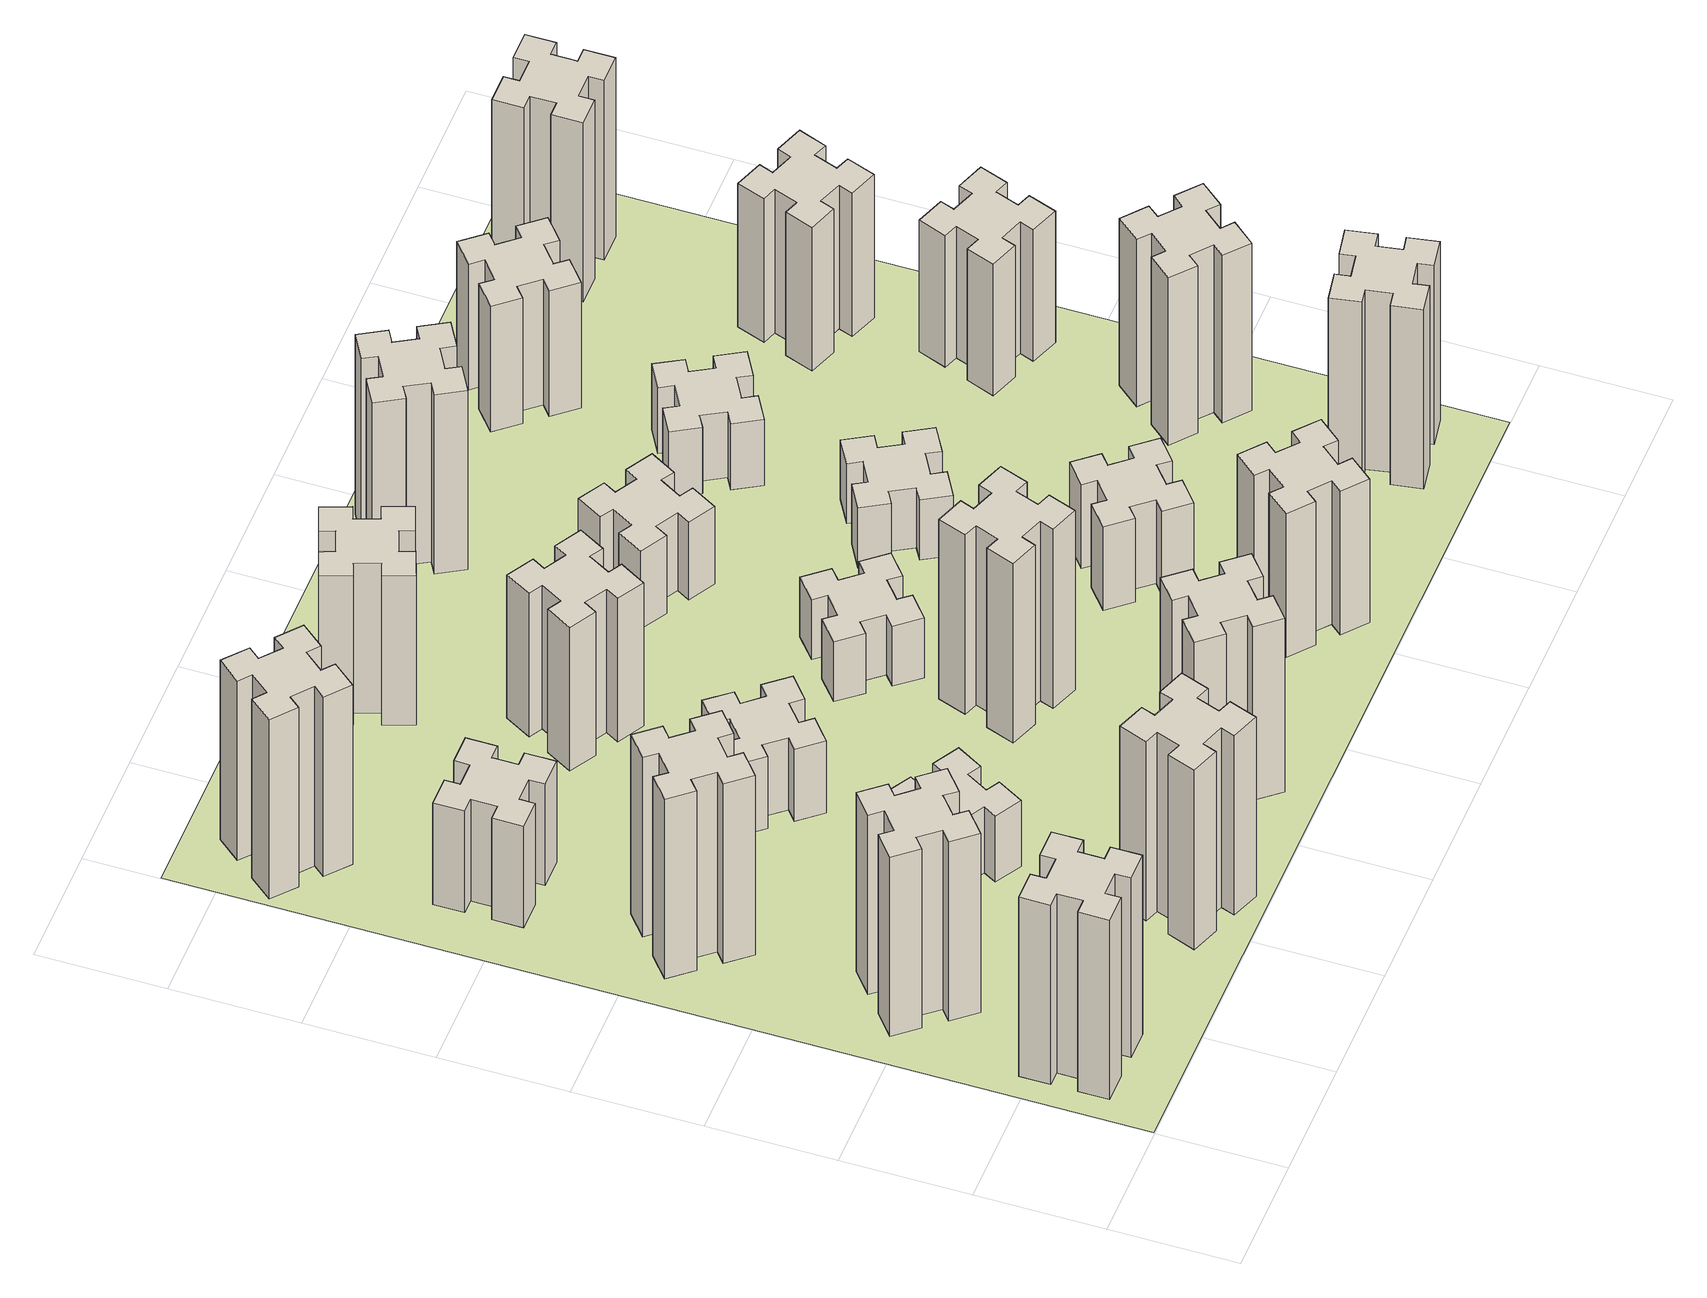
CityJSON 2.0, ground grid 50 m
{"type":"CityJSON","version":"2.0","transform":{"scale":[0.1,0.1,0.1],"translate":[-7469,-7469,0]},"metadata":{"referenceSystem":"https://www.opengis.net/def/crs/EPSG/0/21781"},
"CityObjects":{
"building1":{"type":"Building","attributes":{"class":"1000","function":"1000","usage":"1000","yearOfConstruction":2016,"roofType":"1000","measuredHeight":90,"storeysAboveGround":30,"storeysBelowGround":0},"geometry":[{"type":"Solid","lod":"1","boundaries":[[[[0,1,2,3,4,5,6,7,8,9,10,11,12,13,14,15,16,17,18,19]],[[17,16,20,21]],[[16,15,22,20]],[[15,14,23,22]],[[14,13,24,23]],[[13,12,25,24]],[[12,11,26,25]],[[11,10,27,26]],[[10,9,28,27]],[[9,8,29,28]],[[8,7,30,29]],[[7,6,31,30]],[[6,5,32,31]],[[5,4,33,32]],[[4,3,34,33]],[[3,2,35,34]],[[2,1,36,35]],[[1,0,37,36]],[[0,19,38,37]],[[19,18,39,38]],[[18,17,21,39]],[[24,25,26,27,28,29,30,31,32,33,34,35,36,37,38,39,21,20,22,23]]]]}]},
"building2":{"type":"Building","attributes":{"class":"1000","function":"1000","usage":"1000","yearOfConstruction":2016,"roofType":"1000","measuredHeight":90,"storeysAboveGround":30,"storeysBelowGround":0},"geometry":[{"type":"Solid","lod":"1","boundaries":[[[[40,41,42,43,44,45,46,47,48,49,50,51,52,53,54,55,56,57,58,59]],[[57,56,60,61]],[[56,55,62,60]],[[55,54,63,62]],[[54,53,64,63]],[[53,52,65,64]],[[52,51,66,65]],[[51,50,67,66]],[[50,49,68,67]],[[49,48,69,68]],[[48,47,70,69]],[[47,46,71,70]],[[46,45,72,71]],[[45,44,73,72]],[[44,43,74,73]],[[43,42,75,74]],[[42,41,76,75]],[[41,40,77,76]],[[40,59,78,77]],[[59,58,79,78]],[[58,57,61,79]],[[64,65,66,67,68,69,70,71,72,73,74,75,76,77,78,79,61,60,62,63]]]]}]},
"building3":{"type":"Building","attributes":{"class":"1000","function":"1000","usage":"1000","yearOfConstruction":2016,"roofType":"1000","measuredHeight":90,"storeysAboveGround":30,"storeysBelowGround":0},"geometry":[{"type":"Solid","lod":"1","boundaries":[[[[80,81,82,83,84,85,86,87,88,89,90,91,92,93,94,95,96,97,98,99]],[[97,96,100,101]],[[96,95,102,100]],[[95,94,103,102]],[[94,93,104,103]],[[93,92,105,104]],[[92,91,106,105]],[[91,90,107,106]],[[90,89,108,107]],[[89,88,109,108]],[[88,87,110,109]],[[87,86,111,110]],[[86,85,112,111]],[[85,84,113,112]],[[84,83,114,113]],[[83,82,115,114]],[[82,81,116,115]],[[81,80,117,116]],[[80,99,118,117]],[[99,98,119,118]],[[98,97,101,119]],[[104,105,106,107,108,109,110,111,112,113,114,115,116,117,118,119,101,100,102,103]]]]}]},
"building4":{"type":"Building","attributes":{"class":"1000","function":"1000","usage":"1000","yearOfConstruction":2016,"roofType":"1000","measuredHeight":51,"storeysAboveGround":30,"storeysBelowGround":0},"geometry":[{"type":"Solid","lod":"1","boundaries":[[[[120,121,122,123,124,125,126,127,128,129,130,131,132,133,134,135,136,137,138,139]],[[137,136,140,141]],[[136,135,142,140]],[[135,134,143,142]],[[134,133,144,143]],[[133,132,145,144]],[[132,131,146,145]],[[131,130,147,146]],[[130,129,148,147]],[[129,128,149,148]],[[128,127,150,149]],[[127,126,151,150]],[[126,125,152,151]],[[125,124,153,152]],[[124,123,154,153]],[[123,122,155,154]],[[122,121,156,155]],[[121,120,157,156]],[[120,139,158,157]],[[139,138,159,158]],[[138,137,141,159]],[[144,145,146,147,148,149,150,151,152,153,154,155,156,157,158,159,141,140,142,143]]]]}]},
"building5":{"type":"Building","attributes":{"class":"1000","function":"1000","usage":"1000","yearOfConstruction":2016,"roofType":"1000","measuredHeight":90,"storeysAboveGround":30,"storeysBelowGround":0},"geometry":[{"type":"Solid","lod":"1","boundaries":[[[[160,161,162,163,164,165,166,167,168,169,170,171,172,173,174,175,176,177,178,179]],[[177,176,180,181]],[[176,175,182,180]],[[175,174,183,182]],[[174,173,184,183]],[[173,172,185,184]],[[172,171,186,185]],[[171,170,187,186]],[[170,169,188,187]],[[169,168,189,188]],[[168,167,190,189]],[[167,166,191,190]],[[166,165,192,191]],[[165,164,193,192]],[[164,163,194,193]],[[163,162,195,194]],[[162,161,196,195]],[[161,160,197,196]],[[160,179,198,197]],[[179,178,199,198]],[[178,177,181,199]],[[184,185,186,187,188,189,190,191,192,193,194,195,196,197,198,199,181,180,182,183]]]]}]},
"building6":{"type":"Building","attributes":{"class":"1000","function":"1000","usage":"1000","yearOfConstruction":2016,"roofType":"1000","measuredHeight":90,"storeysAboveGround":30,"storeysBelowGround":0},"geometry":[{"type":"Solid","lod":"1","boundaries":[[[[200,201,202,203,204,205,206,207,208,209,210,211,212,213,214,215,216,217,218,219]],[[217,216,220,221]],[[216,215,222,220]],[[215,214,223,222]],[[214,213,224,223]],[[213,212,225,224]],[[212,211,226,225]],[[211,210,227,226]],[[210,209,228,227]],[[209,208,229,228]],[[208,207,230,229]],[[207,206,231,230]],[[206,205,232,231]],[[205,204,233,232]],[[204,203,234,233]],[[203,202,235,234]],[[202,201,236,235]],[[201,200,237,236]],[[200,219,238,237]],[[219,218,239,238]],[[218,217,221,239]],[[224,225,226,227,228,229,230,231,232,233,234,235,236,237,238,239,221,220,222,223]]]]}]},
"building7":{"type":"Building","attributes":{"class":"1000","function":"1000","usage":"1000","yearOfConstruction":2016,"roofType":"1000","measuredHeight":33,"storeysAboveGround":30,"storeysBelowGround":0},"geometry":[{"type":"Solid","lod":"1","boundaries":[[[[240,241,242,243,244,245,246,247,248,249,250,251,252,253,254,255,256,257,258,259]],[[257,256,260,261]],[[256,255,262,260]],[[255,254,263,262]],[[254,253,264,263]],[[253,252,265,264]],[[252,251,266,265]],[[251,250,267,266]],[[250,249,268,267]],[[249,248,269,268]],[[248,247,270,269]],[[247,246,271,270]],[[246,245,272,271]],[[245,244,273,272]],[[244,243,274,273]],[[243,242,275,274]],[[242,241,276,275]],[[241,240,277,276]],[[240,259,278,277]],[[259,258,279,278]],[[258,257,261,279]],[[264,265,266,267,268,269,270,271,272,273,274,275,276,277,278,279,261,260,262,263]]]]}]},
"building8":{"type":"Building","attributes":{"class":"1000","function":"1000","usage":"1000","yearOfConstruction":2016,"roofType":"1000","measuredHeight":36,"storeysAboveGround":30,"storeysBelowGround":0},"geometry":[{"type":"Solid","lod":"1","boundaries":[[[[280,281,282,283,284,285,286,287,288,289,290,291,292,293,294,295,296,297,298,299]],[[297,296,300,301]],[[296,295,302,300]],[[295,294,303,302]],[[294,293,304,303]],[[293,292,305,304]],[[292,291,306,305]],[[291,290,307,306]],[[290,289,308,307]],[[289,288,309,308]],[[288,287,310,309]],[[287,286,311,310]],[[286,285,312,311]],[[285,284,313,312]],[[284,283,314,313]],[[283,282,315,314]],[[282,281,316,315]],[[281,280,317,316]],[[280,299,318,317]],[[299,298,319,318]],[[298,297,301,319]],[[304,305,306,307,308,309,310,311,312,313,314,315,316,317,318,319,301,300,302,303]]]]}]},
"building9":{"type":"Building","attributes":{"class":"1000","function":"1000","usage":"1000","yearOfConstruction":2016,"roofType":"1000","measuredHeight":87,"storeysAboveGround":30,"storeysBelowGround":0},"geometry":[{"type":"Solid","lod":"1","boundaries":[[[[320,321,322,323,324,325,326,327,328,329,330,331,332,333,334,335,336,337,338,339]],[[337,336,340,341]],[[336,335,342,340]],[[335,334,343,342]],[[334,333,344,343]],[[333,332,345,344]],[[332,331,346,345]],[[331,330,347,346]],[[330,329,348,347]],[[329,328,349,348]],[[328,327,350,349]],[[327,326,351,350]],[[326,325,352,351]],[[325,324,353,352]],[[324,323,354,353]],[[323,322,355,354]],[[322,321,356,355]],[[321,320,357,356]],[[320,339,358,357]],[[339,338,359,358]],[[338,337,341,359]],[[344,345,346,347,348,349,350,351,352,353,354,355,356,357,358,359,341,340,342,343]]]]}]},
"building10":{"type":"Building","attributes":{"class":"1000","function":"1000","usage":"1000","yearOfConstruction":2016,"roofType":"1000","measuredHeight":72,"storeysAboveGround":30,"storeysBelowGround":0},"geometry":[{"type":"Solid","lod":"1","boundaries":[[[[360,361,362,363,364,365,366,367,368,369,370,371,372,373,374,375,376,377,378,379]],[[377,376,380,381]],[[376,375,382,380]],[[375,374,383,382]],[[374,373,384,383]],[[373,372,385,384]],[[372,371,386,385]],[[371,370,387,386]],[[370,369,388,387]],[[369,368,389,388]],[[368,367,390,389]],[[367,366,391,390]],[[366,365,392,391]],[[365,364,393,392]],[[364,363,394,393]],[[363,362,395,394]],[[362,361,396,395]],[[361,360,397,396]],[[360,379,398,397]],[[379,378,399,398]],[[378,377,381,399]],[[384,385,386,387,388,389,390,391,392,393,394,395,396,397,398,399,381,380,382,383]]]]}]},
"building11":{"type":"Building","attributes":{"class":"1000","function":"1000","usage":"1000","yearOfConstruction":2016,"roofType":"1000","measuredHeight":75,"storeysAboveGround":30,"storeysBelowGround":0},"geometry":[{"type":"Solid","lod":"1","boundaries":[[[[400,401,402,403,404,405,406,407,408,409,410,411,412,413,414,415,416,417,418,419]],[[417,416,420,421]],[[416,415,422,420]],[[415,414,423,422]],[[414,413,424,423]],[[413,412,425,424]],[[412,411,426,425]],[[411,410,427,426]],[[410,409,428,427]],[[409,408,429,428]],[[408,407,430,429]],[[407,406,431,430]],[[406,405,432,431]],[[405,404,433,432]],[[404,403,434,433]],[[403,402,435,434]],[[402,401,436,435]],[[401,400,437,436]],[[400,419,438,437]],[[419,418,439,438]],[[418,417,421,439]],[[424,425,426,427,428,429,430,431,432,433,434,435,436,437,438,439,421,420,422,423]]]]}]},
"building12":{"type":"Building","attributes":{"class":"1000","function":"1000","usage":"1000","yearOfConstruction":2016,"roofType":"1000","measuredHeight":90,"storeysAboveGround":30,"storeysBelowGround":0},"geometry":[{"type":"Solid","lod":"1","boundaries":[[[[440,441,442,443,444,445,446,447,448,449,450,451,452,453,454,455,456,457,458,459]],[[457,456,460,461]],[[456,455,462,460]],[[455,454,463,462]],[[454,453,464,463]],[[453,452,465,464]],[[452,451,466,465]],[[451,450,467,466]],[[450,449,468,467]],[[449,448,469,468]],[[448,447,470,469]],[[447,446,471,470]],[[446,445,472,471]],[[445,444,473,472]],[[444,443,474,473]],[[443,442,475,474]],[[442,441,476,475]],[[441,440,477,476]],[[440,459,478,477]],[[459,458,479,478]],[[458,457,461,479]],[[464,465,466,467,468,469,470,471,472,473,474,475,476,477,478,479,461,460,462,463]]]]}]},
"building13":{"type":"Building","attributes":{"class":"1000","function":"1000","usage":"1000","yearOfConstruction":2016,"roofType":"1000","measuredHeight":30,"storeysAboveGround":30,"storeysBelowGround":0},"geometry":[{"type":"Solid","lod":"1","boundaries":[[[[480,481,482,483,484,485,486,487,488,489,490,491,492,493,494,495,496,497,498,499]],[[497,496,500,501]],[[496,495,502,500]],[[495,494,503,502]],[[494,493,504,503]],[[493,492,505,504]],[[492,491,506,505]],[[491,490,507,506]],[[490,489,508,507]],[[489,488,509,508]],[[488,487,510,509]],[[487,486,511,510]],[[486,485,512,511]],[[485,484,513,512]],[[484,483,514,513]],[[483,482,515,514]],[[482,481,516,515]],[[481,480,517,516]],[[480,499,518,517]],[[499,498,519,518]],[[498,497,501,519]],[[504,505,506,507,508,509,510,511,512,513,514,515,516,517,518,519,501,500,502,503]]]]}]},
"building14":{"type":"Building","attributes":{"class":"1000","function":"1000","usage":"1000","yearOfConstruction":2016,"roofType":"1000","measuredHeight":72,"storeysAboveGround":30,"storeysBelowGround":0},"geometry":[{"type":"Solid","lod":"1","boundaries":[[[[520,521,522,523,524,525,526,527,528,529,530,531,532,533,534,535,536,537,538,539]],[[537,536,540,541]],[[536,535,542,540]],[[535,534,543,542]],[[534,533,544,543]],[[533,532,545,544]],[[532,531,546,545]],[[531,530,547,546]],[[530,529,548,547]],[[529,528,549,548]],[[528,527,550,549]],[[527,526,551,550]],[[526,525,552,551]],[[525,524,553,552]],[[524,523,554,553]],[[523,522,555,554]],[[522,521,556,555]],[[521,520,557,556]],[[520,539,558,557]],[[539,538,559,558]],[[538,537,541,559]],[[544,545,546,547,548,549,550,551,552,553,554,555,556,557,558,559,541,540,542,543]]]]}]},
"building15":{"type":"Building","attributes":{"class":"1000","function":"1000","usage":"1000","yearOfConstruction":2016,"roofType":"1000","measuredHeight":39,"storeysAboveGround":30,"storeysBelowGround":0},"geometry":[{"type":"Solid","lod":"1","boundaries":[[[[560,561,562,563,564,565,566,567,568,569,570,571,572,573,574,575,576,577,578,579]],[[577,576,580,581]],[[576,575,582,580]],[[575,574,583,582]],[[574,573,584,583]],[[573,572,585,584]],[[572,571,586,585]],[[571,570,587,586]],[[570,569,588,587]],[[569,568,589,588]],[[568,567,590,589]],[[567,566,591,590]],[[566,565,592,591]],[[565,564,593,592]],[[564,563,594,593]],[[563,562,595,594]],[[562,561,596,595]],[[561,560,597,596]],[[560,579,598,597]],[[579,578,599,598]],[[578,577,581,599]],[[584,585,586,587,588,589,590,591,592,593,594,595,596,597,598,599,581,580,582,583]]]]}]},
"building16":{"type":"Building","attributes":{"class":"1000","function":"1000","usage":"1000","yearOfConstruction":2016,"roofType":"1000","measuredHeight":90,"storeysAboveGround":30,"storeysBelowGround":0},"geometry":[{"type":"Solid","lod":"1","boundaries":[[[[600,601,602,603,604,605,606,607,608,609,610,611,612,613,614,615,616,617,618,619]],[[617,616,620,621]],[[616,615,622,620]],[[615,614,623,622]],[[614,613,624,623]],[[613,612,625,624]],[[612,611,626,625]],[[611,610,627,626]],[[610,609,628,627]],[[609,608,629,628]],[[608,607,630,629]],[[607,606,631,630]],[[606,605,632,631]],[[605,604,633,632]],[[604,603,634,633]],[[603,602,635,634]],[[602,601,636,635]],[[601,600,637,636]],[[600,619,638,637]],[[619,618,639,638]],[[618,617,621,639]],[[624,625,626,627,628,629,630,631,632,633,634,635,636,637,638,639,621,620,622,623]]]]}]},
"building17":{"type":"Building","attributes":{"class":"1000","function":"1000","usage":"1000","yearOfConstruction":2016,"roofType":"1000","measuredHeight":42,"storeysAboveGround":30,"storeysBelowGround":0},"geometry":[{"type":"Solid","lod":"1","boundaries":[[[[640,641,642,643,644,645,646,647,648,649,650,651,652,653,654,655,656,657,658,659]],[[657,656,660,661]],[[656,655,662,660]],[[655,654,663,662]],[[654,653,664,663]],[[653,652,665,664]],[[652,651,666,665]],[[651,650,667,666]],[[650,649,668,667]],[[649,648,669,668]],[[648,647,670,669]],[[647,646,671,670]],[[646,645,672,671]],[[645,644,673,672]],[[644,643,674,673]],[[643,642,675,674]],[[642,641,676,675]],[[641,640,677,676]],[[640,659,678,677]],[[659,658,679,678]],[[658,657,661,679]],[[664,665,666,667,668,669,670,671,672,673,674,675,676,677,678,679,661,660,662,663]]]]}]},
"building18":{"type":"Building","attributes":{"class":"1000","function":"1000","usage":"1000","yearOfConstruction":2016,"roofType":"1000","measuredHeight":30,"storeysAboveGround":30,"storeysBelowGround":0},"geometry":[{"type":"Solid","lod":"1","boundaries":[[[[680,681,682,683,684,685,686,687,688,689,690,691,692,693,694,695,696,697,698,699]],[[697,696,700,701]],[[696,695,702,700]],[[695,694,703,702]],[[694,693,704,703]],[[693,692,705,704]],[[692,691,706,705]],[[691,690,707,706]],[[690,689,708,707]],[[689,688,709,708]],[[688,687,710,709]],[[687,686,711,710]],[[686,685,712,711]],[[685,684,713,712]],[[684,683,714,713]],[[683,682,715,714]],[[682,681,716,715]],[[681,680,717,716]],[[680,699,718,717]],[[699,698,719,718]],[[698,697,701,719]],[[704,705,706,707,708,709,710,711,712,713,714,715,716,717,718,719,701,700,702,703]]]]}]},
"building19":{"type":"Building","attributes":{"class":"1000","function":"1000","usage":"1000","yearOfConstruction":2016,"roofType":"1000","measuredHeight":33,"storeysAboveGround":30,"storeysBelowGround":0},"geometry":[{"type":"Solid","lod":"1","boundaries":[[[[720,721,722,723,724,725,726,727,728,729,730,731,732,733,734,735,736,737,738,739]],[[737,736,740,741]],[[736,735,742,740]],[[735,734,743,742]],[[734,733,744,743]],[[733,732,745,744]],[[732,731,746,745]],[[731,730,747,746]],[[730,729,748,747]],[[729,728,749,748]],[[728,727,750,749]],[[727,726,751,750]],[[726,725,752,751]],[[725,724,753,752]],[[724,723,754,753]],[[723,722,755,754]],[[722,721,756,755]],[[721,720,757,756]],[[720,739,758,757]],[[739,738,759,758]],[[738,737,741,759]],[[744,745,746,747,748,749,750,751,752,753,754,755,756,757,758,759,741,740,742,743]]]]}]},
"building20":{"type":"Building","attributes":{"class":"1000","function":"1000","usage":"1000","yearOfConstruction":2016,"roofType":"1000","measuredHeight":90,"storeysAboveGround":30,"storeysBelowGround":0},"geometry":[{"type":"Solid","lod":"1","boundaries":[[[[760,761,762,763,764,765,766,767,768,769,770,771,772,773,774,775,776,777,778,779]],[[777,776,780,781]],[[776,775,782,780]],[[775,774,783,782]],[[774,773,784,783]],[[773,772,785,784]],[[772,771,786,785]],[[771,770,787,786]],[[770,769,788,787]],[[769,768,789,788]],[[768,767,790,789]],[[767,766,791,790]],[[766,765,792,791]],[[765,764,793,792]],[[764,763,794,793]],[[763,762,795,794]],[[762,761,796,795]],[[761,760,797,796]],[[760,779,798,797]],[[779,778,799,798]],[[778,777,781,799]],[[784,785,786,787,788,789,790,791,792,793,794,795,796,797,798,799,781,780,782,783]]]]}]},
"building21":{"type":"Building","attributes":{"class":"1000","function":"1000","usage":"1000","yearOfConstruction":2016,"roofType":"1000","measuredHeight":63,"storeysAboveGround":30,"storeysBelowGround":0},"geometry":[{"type":"Solid","lod":"1","boundaries":[[[[800,801,802,803,804,805,806,807,808,809,810,811,812,813,814,815,816,817,818,819]],[[817,816,820,821]],[[816,815,822,820]],[[815,814,823,822]],[[814,813,824,823]],[[813,812,825,824]],[[812,811,826,825]],[[811,810,827,826]],[[810,809,828,827]],[[809,808,829,828]],[[808,807,830,829]],[[807,806,831,830]],[[806,805,832,831]],[[805,804,833,832]],[[804,803,834,833]],[[803,802,835,834]],[[802,801,836,835]],[[801,800,837,836]],[[800,819,838,837]],[[819,818,839,838]],[[818,817,821,839]],[[824,825,826,827,828,829,830,831,832,833,834,835,836,837,838,839,821,820,822,823]]]]}]},
"building22":{"type":"Building","attributes":{"class":"1000","function":"1000","usage":"1000","yearOfConstruction":2016,"roofType":"1000","measuredHeight":84,"storeysAboveGround":30,"storeysBelowGround":0},"geometry":[{"type":"Solid","lod":"1","boundaries":[[[[840,841,842,843,844,845,846,847,848,849,850,851,852,853,854,855,856,857,858,859]],[[857,856,860,861]],[[856,855,862,860]],[[855,854,863,862]],[[854,853,864,863]],[[853,852,865,864]],[[852,851,866,865]],[[851,850,867,866]],[[850,849,868,867]],[[849,848,869,868]],[[848,847,870,869]],[[847,846,871,870]],[[846,845,872,871]],[[845,844,873,872]],[[844,843,874,873]],[[843,842,875,874]],[[842,841,876,875]],[[841,840,877,876]],[[840,859,878,877]],[[859,858,879,878]],[[858,857,861,879]],[[864,865,866,867,868,869,870,871,872,873,874,875,876,877,878,879,861,860,862,863]]]]}]},
"building23":{"type":"Building","attributes":{"class":"1000","function":"1000","usage":"1000","yearOfConstruction":2016,"roofType":"1000","measuredHeight":66,"storeysAboveGround":30,"storeysBelowGround":0},"geometry":[{"type":"Solid","lod":"1","boundaries":[[[[880,881,882,883,884,885,886,887,888,889,890,891,892,893,894,895,896,897,898,899]],[[897,896,900,901]],[[896,895,902,900]],[[895,894,903,902]],[[894,893,904,903]],[[893,892,905,904]],[[892,891,906,905]],[[891,890,907,906]],[[890,889,908,907]],[[889,888,909,908]],[[888,887,910,909]],[[887,886,911,910]],[[886,885,912,911]],[[885,884,913,912]],[[884,883,914,913]],[[883,882,915,914]],[[882,881,916,915]],[[881,880,917,916]],[[880,899,918,917]],[[899,898,919,918]],[[898,897,901,919]],[[904,905,906,907,908,909,910,911,912,913,914,915,916,917,918,919,901,900,902,903]]]]}]},
"building24":{"type":"Building","attributes":{"class":"1000","function":"1000","usage":"1000","yearOfConstruction":2016,"roofType":"1000","measuredHeight":72,"storeysAboveGround":30,"storeysBelowGround":0},"geometry":[{"type":"Solid","lod":"1","boundaries":[[[[920,921,922,923,924,925,926,927,928,929,930,931,932,933,934,935,936,937,938,939]],[[937,936,940,941]],[[936,935,942,940]],[[935,934,943,942]],[[934,933,944,943]],[[933,932,945,944]],[[932,931,946,945]],[[931,930,947,946]],[[930,929,948,947]],[[929,928,949,948]],[[928,927,950,949]],[[927,926,951,950]],[[926,925,952,951]],[[925,924,953,952]],[[924,923,954,953]],[[923,922,955,954]],[[922,921,956,955]],[[921,920,957,956]],[[920,939,958,957]],[[939,938,959,958]],[[938,937,941,959]],[[944,945,946,947,948,949,950,951,952,953,954,955,956,957,958,959,941,940,942,943]]]]}]},
"building25":{"type":"Building","attributes":{"class":"1000","function":"1000","usage":"1000","yearOfConstruction":2016,"roofType":"1000","measuredHeight":90,"storeysAboveGround":30,"storeysBelowGround":0},"geometry":[{"type":"Solid","lod":"1","boundaries":[[[[960,961,962,963,964,965,966,967,968,969,970,971,972,973,974,975,976,977,978,979]],[[977,976,980,981]],[[976,975,982,980]],[[975,974,983,982]],[[974,973,984,983]],[[973,972,985,984]],[[972,971,986,985]],[[971,970,987,986]],[[970,969,988,987]],[[969,968,989,988]],[[968,967,990,989]],[[967,966,991,990]],[[966,965,992,991]],[[965,964,993,992]],[[964,963,994,993]],[[963,962,995,994]],[[962,961,996,995]],[[961,960,997,996]],[[960,979,998,997]],[[979,978,999,998]],[[978,977,981,999]],[[984,985,986,987,988,989,990,991,992,993,994,995,996,997,998,999,981,980,982,983]]]]}]},
"landuse1":{"type":"LandUse","attributes":{"name":"plot1","function":"1010"},"geometry":[{"type":"MultiSurface","lod":"1","boundaries":[[[1000,1001,1002,1003]]]}]}
},
"vertices":[
[165,425,0],[165,325,0],[105,325,0],[105,205,0],[225,205,0],[225,265,0],[325,265,0],[325,205,0],[445,205,0],[445,325,0],[385,325,0],[385,425,0],[445,425,0],[445,545,0],[325,545,0],[325,485,0],[225,485,0],[225,545,0],[105,545,0],[105,425,0],[225,485,900],[225,545,900],[325,485,900],[325,545,900],[445,545,900],[445,425,900],[385,425,900],[385,325,900],[445,325,900],[445,205,900],[325,205,900],[325,265,900],[225,265,900],[225,205,900],[105,205,900],[105,325,900],[165,325,900],[165,425,900],[105,425,900],[105,545,900],
[492,1048,0],[427,1124,0],[473,1163,0],[396,1255,0],[304,1178,0],[343,1132,0],[266,1067,0],[228,1113,0],[136,1036,0],[213,944,0],[259,983,0],[323,906,0],[277,868,0],[354,776,0],[446,853,0],[408,899,0],[484,963,0],[523,917,0],[615,994,0],[538,1086,0],[484,963,900],[523,917,900],[408,899,900],[446,853,900],[354,776,900],[277,868,900],[323,906,900],[259,983,900],[213,944,900],[136,1036,900],[228,1113,900],[266,1067,900],[343,1132,900],[304,1178,900],[396,1255,900],[473,1163,900],[427,1124,900],[492,1048,900],[538,1086,900],[615,994,900],
[492,1888,0],[427,1964,0],[473,2003,0],[396,2095,0],[304,2018,0],[343,1972,0],[266,1907,0],[228,1953,0],[136,1876,0],[213,1784,0],[259,1823,0],[323,1746,0],[277,1708,0],[354,1616,0],[446,1693,0],[408,1739,0],[484,1803,0],[523,1757,0],[615,1834,0],[538,1926,0],[484,1803,900],[523,1757,900],[408,1739,900],[446,1693,900],[354,1616,900],[277,1708,900],[323,1746,900],[259,1823,900],[213,1784,900],[136,1876,900],[228,1953,900],[266,1907,900],[343,1972,900],[304,2018,900],[396,2095,900],[473,2003,900],[427,1964,900],[492,1888,900],[538,1926,900],[615,1834,900],
[485,2545,0],[485,2645,0],[545,2645,0],[545,2765,0],[425,2765,0],[425,2705,0],[325,2705,0],[325,2765,0],[205,2765,0],[205,2645,0],[265,2645,0],[265,2545,0],[205,2545,0],[205,2425,0],[325,2425,0],[325,2485,0],[425,2485,0],[425,2425,0],[545,2425,0],[545,2545,0],[425,2485,510],[425,2425,510],[325,2485,510],[325,2425,510],[205,2425,510],[205,2545,510],[265,2545,510],[265,2645,510],[205,2645,510],[205,2765,510],[325,2765,510],[325,2705,510],[425,2705,510],[425,2765,510],[545,2765,510],[545,2645,510],[485,2645,510],[485,2545,510],[545,2545,510],[545,2425,510],
[1029,360,0],[995,266,0],[939,287,0],[897,174,0],[1010,133,0],[1031,189,0],[1125,155,0],[1104,99,0],[1217,57,0],[1258,170,0],[1202,191,0],[1236,285,0],[1292,264,0],[1333,377,0],[1220,418,0],[1200,362,0],[1106,396,0],[1127,452,0],[1014,493,0],[973,380,0],[1106,396,900],[1127,452,900],[1200,362,900],[1220,418,900],[1333,377,900],[1292,264,900],[1236,285,900],[1202,191,900],[1258,170,900],[1217,57,900],[1104,99,900],[1125,155,900],[1031,189,900],[1010,133,900],[897,174,900],[939,287,900],[995,266,900],[1029,360,900],[973,380,900],[1014,493,900],
[384,3387,0],[308,3452,0],[346,3498,0],[254,3575,0],[177,3483,0],[223,3444,0],[159,3368,0],[113,3406,0],[36,3314,0],[128,3237,0],[166,3283,0],[243,3219,0],[204,3173,0],[296,3096,0],[373,3188,0],[327,3226,0],[392,3303,0],[438,3264,0],[515,3356,0],[423,3433,0],[392,3303,900],[438,3264,900],[327,3226,900],[373,3188,900],[296,3096,900],[204,3173,900],[243,3219,900],[166,3283,900],[128,3237,900],[36,3314,900],[113,3406,900],[159,3368,900],[223,3444,900],[177,3483,900],[254,3575,900],[346,3498,900],[308,3452,900],[384,3387,900],[423,3433,900],[515,3356,900],
[1086,1017,0],[1136,1104,0],[1188,1074,0],[1248,1178,0],[1144,1238,0],[1114,1186,0],[1027,1236,0],[1057,1288,0],[953,1348,0],[893,1244,0],[945,1214,0],[895,1127,0],[843,1157,0],[783,1053,0],[887,993,0],[917,1045,0],[1004,995,0],[974,943,0],[1078,883,0],[1138,987,0],[1004,995,330],[974,943,330],[917,1045,330],[887,993,330],[783,1053,330],[843,1157,330],[895,1127,330],[945,1214,330],[893,1244,330],[953,1348,330],[1057,1288,330],[1027,1236,330],[1114,1186,330],[1144,1238,330],[1248,1178,330],[1188,1074,330],[1136,1104,330],[1086,1017,330],[1138,987,330],[1078,883,330],
[1083,1972,0],[1006,1907,0],[968,1953,0],[876,1876,0],[953,1784,0],[999,1823,0],[1063,1746,0],[1017,1708,0],[1094,1616,0],[1186,1693,0],[1148,1739,0],[1224,1803,0],[1263,1757,0],[1355,1834,0],[1278,1926,0],[1232,1888,0],[1167,1964,0],[1213,2003,0],[1136,2095,0],[1044,2018,0],[1167,1964,360],[1213,2003,360],[1232,1888,360],[1278,1926,360],[1355,1834,360],[1263,1757,360],[1224,1803,360],[1148,1739,360],[1186,1693,360],[1094,1616,360],[1017,1708,360],[1063,1746,360],[999,1823,360],[953,1784,360],[876,1876,360],[968,1953,360],[1006,1907,360],[1083,1972,360],[1044,2018,360],[1136,2095,360],
[1639,343,0],[1703,266,0],[1657,228,0],[1734,136,0],[1826,213,0],[1788,259,0],[1864,323,0],[1903,277,0],[1995,354,0],[1918,446,0],[1872,408,0],[1807,484,0],[1853,523,0],[1776,615,0],[1684,538,0],[1723,492,0],[1646,427,0],[1608,473,0],[1516,396,0],[1593,304,0],[1646,427,870],[1608,473,870],[1723,492,870],[1684,538,870],[1776,615,870],[1853,523,870],[1807,484,870],[1872,408,870],[1918,446,870],[1995,354,870],[1903,277,870],[1864,323,870],[1788,259,870],[1826,213,870],[1734,136,870],[1657,228,870],[1703,266,870],[1639,343,870],[1593,304,870],[1516,396,870],
[1314,2666,0],[1227,2716,0],[1257,2768,0],[1153,2828,0],[1093,2724,0],[1145,2694,0],[1095,2607,0],[1043,2637,0],[983,2533,0],[1087,2473,0],[1117,2525,0],[1204,2475,0],[1174,2423,0],[1278,2363,0],[1338,2467,0],[1286,2497,0],[1336,2584,0],[1388,2554,0],[1448,2658,0],[1344,2718,0],[1336,2584,720],[1388,2554,720],[1286,2497,720],[1338,2467,720],[1278,2363,720],[1174,2423,720],[1204,2475,720],[1117,2525,720],[1087,2473,720],[983,2533,720],[1043,2637,720],[1095,2607,720],[1145,2694,720],[1093,2724,720],[1153,2828,720],[1257,2768,720],[1227,2716,720],[1314,2666,720],[1344,2718,720],[1448,2658,720],
[1125,3456,0],[1031,3422,0],[1010,3478,0],[897,3437,0],[939,3324,0],[995,3345,0],[1029,3251,0],[973,3230,0],[1014,3117,0],[1127,3159,0],[1106,3215,0],[1200,3249,0],[1220,3193,0],[1333,3234,0],[1292,3347,0],[1236,3326,0],[1202,3420,0],[1258,3440,0],[1217,3553,0],[1104,3512,0],[1202,3420,750],[1258,3440,750],[1236,3326,750],[1292,3347,750],[1333,3234,750],[1220,3193,750],[1200,3249,750],[1106,3215,750],[1127,3159,750],[1014,3117,750],[973,3230,750],[1029,3251,750],[995,3345,750],[939,3324,750],[897,3437,750],[1010,3478,750],[1031,3422,750],[1125,3456,750],[1104,3512,750],[1217,3553,750],
[1769,1300,0],[1735,1206,0],[1679,1227,0],[1637,1114,0],[1750,1073,0],[1771,1129,0],[1865,1095,0],[1844,1039,0],[1957,997,0],[1998,1110,0],[1942,1131,0],[1976,1225,0],[2032,1204,0],[2073,1317,0],[1960,1358,0],[1940,1302,0],[1846,1336,0],[1867,1392,0],[1754,1433,0],[1713,1320,0],[1846,1336,900],[1867,1392,900],[1940,1302,900],[1960,1358,900],[2073,1317,900],[2032,1204,900],[1976,1225,900],[1942,1131,900],[1998,1110,900],[1957,997,900],[1844,1039,900],[1865,1095,900],[1771,1129,900],[1750,1073,900],[1637,1114,900],[1679,1227,900],[1735,1206,900],[1769,1300,900],[1713,1320,900],[1754,1433,900],
[1972,1788,0],[1907,1864,0],[1953,1903,0],[1876,1995,0],[1784,1918,0],[1823,1872,0],[1746,1807,0],[1708,1853,0],[1616,1776,0],[1693,1684,0],[1739,1723,0],[1803,1646,0],[1757,1608,0],[1834,1516,0],[1926,1593,0],[1888,1639,0],[1964,1703,0],[2003,1657,0],[2095,1734,0],[2018,1826,0],[1964,1703,300],[2003,1657,300],[1888,1639,300],[1926,1593,300],[1834,1516,300],[1757,1608,300],[1803,1646,300],[1739,1723,300],[1693,1684,300],[1616,1776,300],[1708,1853,300],[1746,1807,300],[1823,1872,300],[1784,1918,300],[1876,1995,300],[1953,1903,300],[1907,1864,300],[1972,1788,300],[2018,1826,300],[2095,1734,300],
[2486,323,0],[2563,259,0],[2524,213,0],[2616,136,0],[2693,228,0],[2647,266,0],[2712,343,0],[2758,304,0],[2835,396,0],[2743,473,0],[2704,427,0],[2628,492,0],[2666,538,0],[2574,615,0],[2497,523,0],[2543,484,0],[2479,408,0],[2433,446,0],[2356,354,0],[2448,277,0],[2479,408,720],[2433,446,720],[2543,484,720],[2497,523,720],[2574,615,720],[2666,538,720],[2628,492,720],[2704,427,720],[2743,473,720],[2835,396,720],[2758,304,720],[2712,343,720],[2647,266,720],[2693,228,720],[2616,136,720],[2524,213,720],[2563,259,720],[2486,323,720],[2448,277,720],[2356,354,720],
[2026,2497,0],[2076,2584,0],[2128,2554,0],[2188,2658,0],[2084,2718,0],[2054,2666,0],[1967,2716,0],[1997,2768,0],[1893,2828,0],[1833,2724,0],[1885,2694,0],[1835,2607,0],[1783,2637,0],[1723,2533,0],[1827,2473,0],[1857,2525,0],[1944,2475,0],[1914,2423,0],[2018,2363,0],[2078,2467,0],[1944,2475,390],[1914,2423,390],[1857,2525,390],[1827,2473,390],[1723,2533,390],[1783,2637,390],[1835,2607,390],[1885,2694,390],[1833,2724,390],[1893,2828,390],[1997,2768,390],[1967,2716,390],[2054,2666,390],[2084,2718,390],[2188,2658,390],[2128,2554,390],[2076,2584,390],[2026,2497,390],[2078,2467,390],[2018,2363,390],
[1844,3556,0],[1757,3506,0],[1727,3558,0],[1623,3498,0],[1683,3394,0],[1735,3424,0],[1785,3337,0],[1733,3307,0],[1793,3203,0],[1897,3263,0],[1867,3315,0],[1954,3365,0],[1984,3313,0],[2088,3373,0],[2028,3477,0],[1976,3447,0],[1926,3534,0],[1978,3564,0],[1918,3668,0],[1814,3608,0],[1926,3534,900],[1978,3564,900],[1976,3447,900],[2028,3477,900],[2088,3373,900],[1984,3313,900],[1954,3365,900],[1867,3315,900],[1897,3263,900],[1793,3203,900],[1733,3307,900],[1785,3337,900],[1735,3424,900],[1683,3394,900],[1623,3498,900],[1727,3558,900],[1757,3506,900],[1844,3556,900],[1814,3608,900],[1918,3668,900],
[2563,1132,0],[2486,1067,0],[2448,1113,0],[2356,1036,0],[2433,944,0],[2479,983,0],[2543,906,0],[2497,868,0],[2574,776,0],[2666,853,0],[2628,899,0],[2704,963,0],[2743,917,0],[2835,994,0],[2758,1086,0],[2712,1048,0],[2647,1124,0],[2693,1163,0],[2616,1255,0],[2524,1178,0],[2647,1124,420],[2693,1163,420],[2712,1048,420],[2758,1086,420],[2835,994,420],[2743,917,420],[2704,963,420],[2628,899,420],[2666,853,420],[2574,776,420],[2497,868,420],[2543,906,420],[2479,983,420],[2433,944,420],[2356,1036,420],[2448,1113,420],[2486,1067,420],[2563,1132,420],[2524,1178,420],[2616,1255,420],
[2375,1844,0],[2425,1757,0],[2373,1727,0],[2433,1623,0],[2537,1683,0],[2507,1735,0],[2594,1785,0],[2624,1733,0],[2728,1793,0],[2668,1897,0],[2616,1867,0],[2566,1954,0],[2618,1984,0],[2558,2088,0],[2454,2028,0],[2484,1976,0],[2397,1926,0],[2367,1978,0],[2263,1918,0],[2323,1814,0],[2397,1926,300],[2367,1978,300],[2484,1976,300],[2454,2028,300],[2558,2088,300],[2618,1984,300],[2566,1954,300],[2616,1867,300],[2668,1897,300],[2728,1793,300],[2624,1733,300],[2594,1785,300],[2507,1735,300],[2537,1683,300],[2433,1623,300],[2373,1727,300],[2425,1757,300],[2375,1844,300],[2323,1814,300],[2263,1918,300],
[2475,2584,0],[2525,2497,0],[2473,2467,0],[2533,2363,0],[2637,2423,0],[2607,2475,0],[2694,2525,0],[2724,2473,0],[2828,2533,0],[2768,2637,0],[2716,2607,0],[2666,2694,0],[2718,2724,0],[2658,2828,0],[2554,2768,0],[2584,2716,0],[2497,2666,0],[2467,2718,0],[2363,2658,0],[2423,2554,0],[2497,2666,330],[2467,2718,330],[2584,2716,330],[2554,2768,330],[2658,2828,330],[2718,2724,330],[2666,2694,330],[2716,2607,330],[2768,2637,330],[2828,2533,330],[2724,2473,330],[2694,2525,330],[2607,2475,330],[2637,2423,330],[2533,2363,330],[2473,2467,330],[2525,2497,330],[2475,2584,330],[2423,2554,330],[2363,2658,330],
[3465,492,0],[3367,475,0],[3357,534,0],[3238,513,0],[3259,395,0],[3318,405,0],[3336,307,0],[3277,297,0],[3297,178,0],[3416,199,0],[3405,258,0],[3504,276,0],[3514,217,0],[3632,237,0],[3611,356,0],[3552,345,0],[3535,444,0],[3594,454,0],[3573,572,0],[3455,551,0],[3535,444,900],[3594,454,900],[3552,345,900],[3611,356,900],[3632,237,900],[3514,217,900],[3504,276,900],[3405,258,900],[3416,199,900],[3297,178,900],[3277,297,900],[3336,307,900],[3318,405,900],[3259,395,900],[3238,513,900],[3357,534,900],[3367,475,900],[3465,492,900],[3455,551,900],[3573,572,900],
[2812,3368,0],[2747,3444,0],[2793,3483,0],[2716,3575,0],[2624,3498,0],[2663,3452,0],[2586,3387,0],[2548,3433,0],[2456,3356,0],[2533,3264,0],[2579,3303,0],[2643,3226,0],[2597,3188,0],[2674,3096,0],[2766,3173,0],[2728,3219,0],[2804,3283,0],[2843,3237,0],[2935,3314,0],[2858,3406,0],[2804,3283,630],[2843,3237,630],[2728,3219,630],[2766,3173,630],[2674,3096,630],[2597,3188,630],[2643,3226,630],[2579,3303,630],[2533,3264,630],[2456,3356,630],[2548,3433,630],[2586,3387,630],[2663,3452,630],[2624,3498,630],[2716,3575,630],[2793,3483,630],[2747,3444,630],[2812,3368,630],[2858,3406,630],[2935,3314,630],
[3487,1006,0],[3552,1083,0],[3598,1044,0],[3675,1136,0],[3583,1213,0],[3544,1167,0],[3468,1232,0],[3506,1278,0],[3414,1355,0],[3337,1263,0],[3383,1224,0],[3319,1148,0],[3273,1186,0],[3196,1094,0],[3288,1017,0],[3326,1063,0],[3403,999,0],[3364,953,0],[3456,876,0],[3533,968,0],[3403,999,840],[3364,953,840],[3326,1063,840],[3288,1017,840],[3196,1094,840],[3273,1186,840],[3319,1148,840],[3383,1224,840],[3337,1263,840],[3414,1355,840],[3506,1278,840],[3468,1232,840],[3544,1167,840],[3583,1213,840],[3675,1136,840],[3598,1044,840],[3552,1083,840],[3487,1006,840],[3533,968,840],[3456,876,840],
[3520,1942,0],[3426,1976,0],[3447,2032,0],[3334,2073,0],[3293,1960,0],[3349,1940,0],[3315,1846,0],[3259,1867,0],[3217,1754,0],[3330,1713,0],[3351,1769,0],[3445,1735,0],[3424,1679,0],[3537,1637,0],[3578,1750,0],[3522,1771,0],[3556,1865,0],[3612,1844,0],[3653,1957,0],[3540,1998,0],[3556,1865,660],[3612,1844,660],[3522,1771,660],[3578,1750,660],[3537,1637,660],[3424,1679,660],[3445,1735,660],[3351,1769,660],[3330,1713,660],[3217,1754,660],[3259,1867,660],[3315,1846,660],[3349,1940,660],[3293,1960,660],[3334,2073,660],[3447,2032,660],[3426,1976,660],[3520,1942,660],[3540,1998,660],[3653,1957,660],
[3420,2582,0],[3326,2616,0],[3347,2672,0],[3234,2713,0],[3193,2600,0],[3249,2580,0],[3215,2486,0],[3159,2507,0],[3117,2394,0],[3230,2353,0],[3251,2409,0],[3345,2375,0],[3324,2319,0],[3437,2277,0],[3478,2390,0],[3422,2411,0],[3456,2505,0],[3512,2484,0],[3553,2597,0],[3440,2638,0],[3456,2505,720],[3512,2484,720],[3422,2411,720],[3478,2390,720],[3437,2277,720],[3324,2319,720],[3345,2375,720],[3251,2409,720],[3230,2353,720],[3117,2394,720],[3159,2507,720],[3215,2486,720],[3249,2580,720],[3193,2600,720],[3234,2713,720],[3347,2672,720],[3326,2616,720],[3420,2582,720],[3440,2638,720],[3553,2597,720],
[3285,3325,0],[3385,3325,0],[3385,3265,0],[3505,3265,0],[3505,3385,0],[3445,3385,0],[3445,3485,0],[3505,3485,0],[3505,3605,0],[3385,3605,0],[3385,3545,0],[3285,3545,0],[3285,3605,0],[3165,3605,0],[3165,3485,0],[3225,3485,0],[3225,3385,0],[3165,3385,0],[3165,3265,0],[3285,3265,0],[3225,3385,900],[3165,3385,900],[3225,3485,900],[3165,3485,900],[3165,3605,900],[3285,3605,900],[3285,3545,900],[3385,3545,900],[3385,3605,900],[3505,3605,900],[3505,3485,900],[3445,3485,900],[3445,3385,900],[3505,3385,900],[3505,3265,900],[3385,3265,900],[3385,3325,900],[3285,3325,900],[3285,3265,900],[3165,3265,900],
[5,3705,0],[3705,3705,0],[3705,5,0],[5,5,0]
]}
